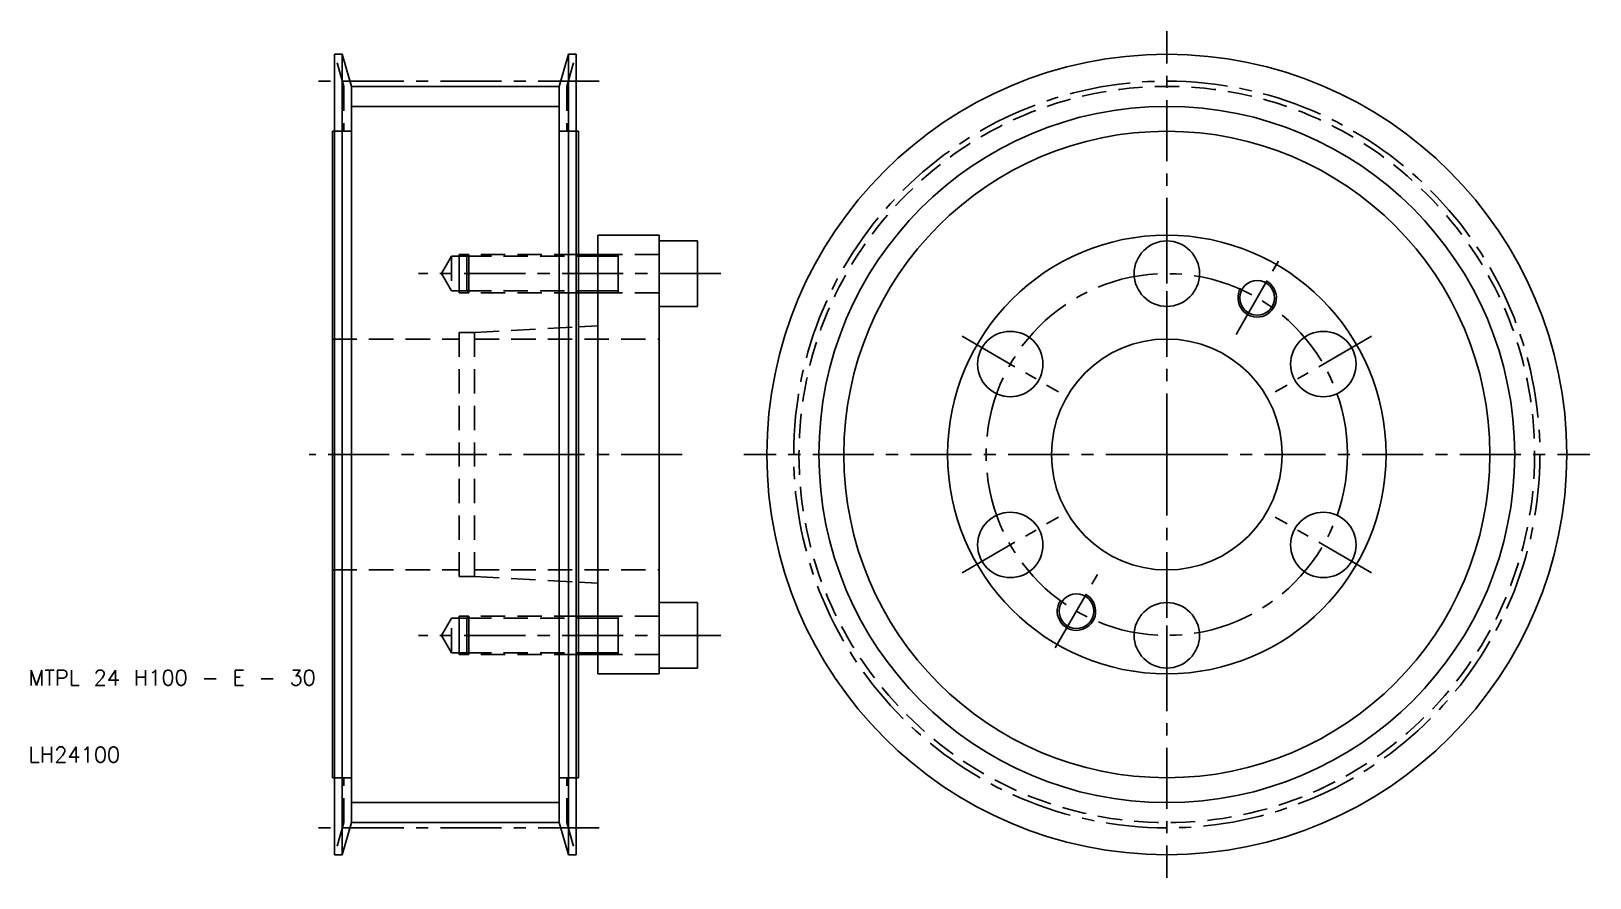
# Model space of a CAD drawing. Extents: x 10 to 213, y -5 to 105.
import ezdxf

# ---------------------------------------------------------------- set-up
doc = ezdxf.new("R2010")
doc.units = 0
doc.header["$LTSCALE"] = 0.25
doc.linetypes.add('CENTER', pattern=[50.8, 31.75, -6.35, 6.35, -6.35])
doc.linetypes.add('DASHED', pattern=[19.05, 12.7, -6.35])
doc.layers.get('0').update_dxf_attribs({"linetype": 'CONTINUOUS'})
doc.layers.add('CENTER', color=1, linetype='CENTER')
doc.styles.get("Standard").update_dxf_attribs({"font": 'txt.shx'})

msp = doc.modelspace()

# ---------------------------------------------------------------- linework, layer by layer
at = {"color": 3, "linetype": 'DASHED'}
for p, q in [((51, 97.825), (49.8, 102)), ((80, 97.825), (81.2, 102)), ((51, 97.825), (51, 92)), ((80, 97.825), (80, 92)), ((52, 92), (49.8, 92)), ((79, 92), (81.2, 92)), ((65, 75.75), (63.700962, 73.5)), ((65, 75.75), (65, 71.25)), ((67, 75.75), (65, 75.75)), ((66, 76), (66, 73.5)), ((67.25, 76), (66, 76)), ((67.25, 76), (67, 75.75)), ((67, 75.75), (81.5, 75.75)), ((67, 75.75), (67, 73.5)), ((81.5, 76), (67.25, 76)), ((67.25, 76), (67.25, 73.5)), ((92, 76), (84, 76)), ((84, 75.75), (86.666667, 75.75)), ((86.666667, 76), (86.666667, 73.5)), ((65, 71.25), (63.700962, 73.5)), ((66, 71), (66, 73.5)), ((67, 71.25), (67, 73.5)), ((67.25, 71), (67.25, 73.5)), ((86.666667, 71), (86.666667, 73.5)), ((67, 71.25), (65, 71.25)), ((67.25, 71), (66, 71)), ((67, 71.25), (81.5, 71.25)), ((67.25, 71), (67, 71.25)), ((81.5, 71), (67.25, 71)), ((84, 71.25), (86.666667, 71.25)), ((92, 71), (84, 71)), ((49.5, 65), (66, 65)), ((66, 65.85), (68, 65.85)), ((66, 65.85), (66, 50)), ((68, 65.85), (81.5, 66.567187)), ((68, 65.85), (68, 50)), ((68, 65), (92, 65)), ((66, 34.15), (66, 50)), ((68, 34.15), (68, 50)), ((49.5, 35), (66, 35)), ((49.5, 35), (66, 35)), ((68, 35), (92, 35)), ((66, 34.15), (68, 34.15)), ((68, 34.15), (81.5, 33.432812)), ((65, 28.75), (63.700962, 26.5)), ((65, 24.25), (65, 28.75)), ((67, 28.75), (65, 28.75)), ((66, 29), (66, 26.5)), ((67.25, 29), (66, 29)), ((67.25, 29), (67, 28.75)), ((67, 28.75), (81.5, 28.75)), ((67, 28.75), (67, 26.5)), ((81.5, 29), (67.25, 29)), ((67.25, 29), (67.25, 26.5)), ((92, 29), (84, 29)), ((84, 28.75), (86.666667, 28.75)), ((86.666667, 29), (86.666667, 26.5)), ((65, 24.25), (63.700962, 26.5)), ((66, 24), (66, 26.5)), ((67, 24.25), (67, 26.5)), ((67.25, 24), (67.25, 26.5)), ((86.666667, 24), (86.666667, 26.5)), ((67, 24.25), (65, 24.25)), ((67.25, 24), (66, 24)), ((67, 24.25), (81.5, 24.25)), ((67.25, 24), (67, 24.25)), ((81.5, 24), (67.25, 24)), ((84, 24.25), (86.666667, 24.25)), ((92, 24), (84, 24)), ((52, 8), (49.8, 8)), ((51, 2.175), (51, 8)), ((79, 8), (81.2, 8)), ((80, 2.175), (80, 8)), ((51, 2.175), (49.8, -2)), ((80, 2.175), (81.2, -2))]:
    msp.add_line(p, q, dxfattribs=at)
for p, q in [((49.8, 102), (49.8, 92)), ((50.8, 102), (49.8, 102)), ((50.8, 102), (50.8, -2)), ((52, 97.825), (50.8, 102)), ((79, 97.825), (80.2, 102)), ((80.2, 102), (80.2, -2)), ((80.2, 102), (81.2, 102)), ((81.2, 102), (81.2, 92)), ((79, 97.825), (52, 97.825)), ((52, 97.825), (52, 92)), ((79, 97.825), (79, 92)), ((49.5, 92), (49.5, 50)), ((49.8, 92), (49.5, 92)), ((49.8, 92), (49.8, 50)), ((52, 92), (52, 8)), ((79, 92), (79, 8)), ((81.2, 92), (81.2, 50)), ((81.2, 92), (81.5, 92)), ((81.5, 92), (81.5, 76)), ((84, 78.5), (92, 78.5)), ((84, 78.5), (84, 76)), ((92, 78.5), (92, 77.75)), ((92, 77.75), (92, 69.25)), ((92, 77.75), (97, 77.75)), ((97, 77.75), (97, 73.5)), ((81.5, 76), (81.5, 71)), ((84, 76), (81.5, 76)), ((84, 76), (84, 71)), ((97, 69.25), (97, 73.5)), ((81.5, 71), (81.5, 47.260937)), ((84, 71), (81.5, 71)), ((84, 71), (84, 48.3)), ((92, 69.25), (92, 50)), ((92, 69.25), (97, 69.25)), ((84, 66.7), (81.5, 66.567187)), ((49.5, 8), (49.5, 50)), ((49.8, 8), (49.8, 50)), ((81.2, 8), (81.2, 50)), ((92, 30.75), (92, 50)), ((81.5, 29), (81.5, 47.260937)), ((84, 29), (84, 48.3)), ((84, 33.3), (81.5, 33.432812)), ((92, 22.25), (92, 30.75)), ((92, 30.75), (97, 30.75)), ((97, 30.75), (97, 26.5)), ((81.5, 24), (81.5, 29)), ((84, 29), (81.5, 29)), ((84, 24), (84, 29)), ((97, 22.25), (97, 26.5)), ((81.5, 8), (81.5, 24)), ((84, 24), (81.5, 24)), ((84, 21.5), (84, 24)), ((84, 21.5), (92, 21.5)), ((92, 22.25), (97, 22.25)), ((92, 21.5), (92, 22.25)), ((49.8, 8), (49.5, 8)), ((49.8, -2), (49.8, 8)), ((52, 2.175), (52, 8)), ((79, 2.175), (79, 8)), ((81.2, -2), (81.2, 8)), ((81.2, 8), (81.5, 8)), ((52, 2.175), (50.8, -2)), ((79, 2.175), (52, 2.175)), ((79, 2.175), (80.2, -2)), ((50.8, -2), (49.8, -2)), ((80.2, -2), (81.2, -2))]:
    msp.add_line(p, q)
at = {"color": 3}
for p, q in [((79, 95.235), (52, 95.235)), ((84, 75.75), (81.5, 75.75)), ((84, 71.25), (81.5, 71.25)), ((84, 28.75), (81.5, 28.75)), ((84, 24.25), (81.5, 24.25)), ((79, 4.765), (52, 4.765))]:
    msp.add_line(p, q, dxfattribs=at)
for centre, radius in [((158, 50), 52), ((158, 50), 42), ((158, 50), 28.5), ((158, 50), 28.5), ((158, 73.5), 4.25), ((169.75, 70.351597), 2.25), ((137.648403, 61.75), 4.25), ((158, 50), 15), ((178.351597, 61.75), 4.25), ((137.648403, 38.25), 4.25), ((178.351597, 38.25), 4.25), ((146.25, 29.648403), 2.25), ((158, 26.5), 4.25)]:
    msp.add_circle(centre, radius)
at = {"color": 3, "linetype": 'DASHED'}
msp.add_circle((158, 50), 47.825, dxfattribs=at)
at = {"color": 3}
msp.add_circle((158, 50), 45.235, dxfattribs=at)
for centre in [(169.75, 70.351597), (146.25, 29.648403)]:
    msp.add_arc(centre, 2.5, 150, 62, dxfattribs=at)
at = {"layer": 'CENTER', "color": 1, "linetype": 'CENTER'}
for p, q in [((158, 50), (158, 105)), ((84.2, 98.51), (46.8, 98.51)), ((158, 80.75), (158, 66.25)), ((167, 65.588457), (172.5, 75.114737)), ((100, 73.5), (60.700962, 73.5)), ((131.369719, 65.375), (143.927087, 58.125)), ((184.630281, 65.375), (172.072913, 58.125)), ((95, 50), (46.5, 50)), ((158, 50), (103, 50)), ((158, 50), (213, 50)), ((158, 50), (158, -5)), ((131.369719, 34.625), (143.927087, 41.875)), ((184.630281, 34.625), (172.072913, 41.875)), ((143.5, 24.885263), (149, 34.411543)), ((158, 19.25), (158, 33.75)), ((100, 26.5), (60.700962, 26.5)), ((84.2, 1.49), (46.8, 1.49))]:
    msp.add_line(p, q, dxfattribs=at)
for radius in [48.51, 23.5]:
    msp.add_circle((158, 50), radius, dxfattribs=at)

# ---------------------------------------------------------------- texts
for s, p in [('MTPL 24 H100 - E - 30', (10, 20)), ('LH24100', (10, 10))]:
    msp.add_text(s, height=2).set_placement(p)

doc.saveas('drawing.dxf')
